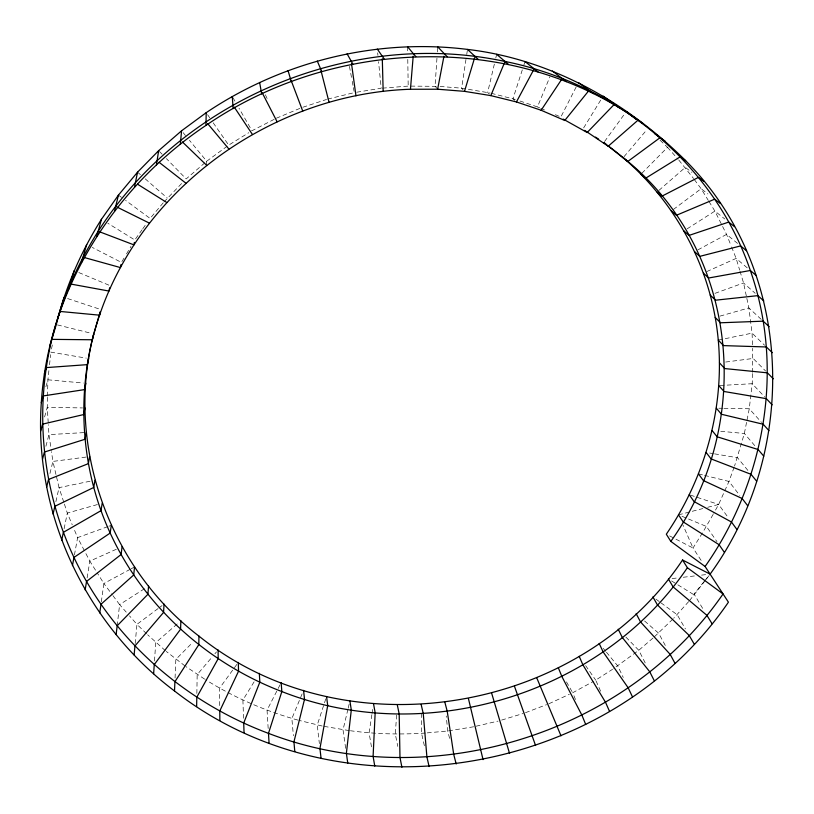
<?xml version="1.0" encoding="UTF-8"?>
<svg xmlns="http://www.w3.org/2000/svg" width="814" height="814" viewBox="0 0 814 814"><rect width="100%" height="100%" fill="white"/><g stroke="black" fill="none" stroke-linecap="round" stroke-linejoin="round"><path stroke-width="0.61" stroke-dasharray="4.07 3.05" d="M206.634 165.283L206.695 161.223L189.438 140.293M196.856 693.436L197.171 674.623L211.671 657.58M47.487 397.324L47.263 407.336L48.26 423.443M47.517 396.072L47.894 379.802L48.982 369.749M752.584 373.606L752.207 383.709L749.256 408.76L746.804 421.123M752.635 372.344L752.716 348.331M175.061 678.011L175.844 659.421L192.725 642.378M154.497 660.958L155.728 642.643L179.019 622.395M436.955 58.242L435.063 86.06L437.637 89.225M437.383 51.923L437.728 46.866M396.611 715.068L395.309 734.045L397.771 746.397M135.175 643.559L136.945 624.348L129.518 615.883M49.532 364.723L50.621 354.68M117.155 625.813L119.617 604.599L112.871 595.553M101.312 601.831L103.877 583.496L97.192 572.853M465.974 59.412L461.619 88.177L463.054 89.764M466.737 54.406L467.49 49.41M371.866 714.682L369.088 732.875L371.835 748.951M372.049 713.471L372.792 708.628M87.118 577.859L89.835 561.131L85.175 552.177M74.42 554.945L77.615 537.616L74.186 529.436M52.289 344.983L50.885 352.167L86.274 358.119M746.56 422.364L744.352 433.486L734.554 466.056M64.103 528.724L67.318 513.074L64.316 503.815M55.891 501.638L59.046 487.627L56.258 475.712M494.342 64.143L487.667 92.399L489.245 94.007M495.787 58.008L496.662 54.324M347.893 709.391L343.02 729.893L345.665 748.432M348.178 708.19L349.613 702.156M49.959 473.463L52.9 461.416L51.465 451.668M45.91 446.235L48.942 434.605L48.331 424.684M44.607 416.931L47.263 407.336L82.519 407.936M45.899 386.711L47.894 379.802L83.293 383.048M522.293 69.923L512.993 98.667L515.567 101.119M523.85 65.14L525.01 61.538M325.773 698.87L317.236 725.111L319.373 743.599M734.126 467.236L728.968 481.45L718.62 504.466L713.756 513.268M519.983 101.017L537.444 106.909L549.928 76.781M302.116 693.894L291.87 718.528L293.386 735.714M576.159 86.996L560.826 117.043L553.032 113.665M280.016 684.849L267.043 710.154L268.172 728.469M713.156 514.367L703.103 531.857M123.993 258.15L121.449 262.423L92.277 247.415M126.536 253.876L130.983 246.388M583.658 127.89L601.2 99.277M254.08 681.867L242.898 700.03L243.539 718.213M702.431 532.936L693.029 548.005L702.421 562.372M142.084 229.721L134.798 239.967L107.896 223.301M142.816 228.693L146.459 223.575M604.558 141.534L624.877 113.502M236.843 664.407L219.566 688.166L219.749 708.455M689.478 600.671L705.616 580.107M706.359 579.11L710.103 574.135M703.978 581.695L694.037 593.986L703.601 609.981M704.741 580.748L709.33 575.071M163.176 202.9L150.102 218.447L125.59 200.386M164.001 201.923L181.878 183.262M624.002 156.695L646.998 129.599M214.896 653.784L216.504 651.892M688.664 601.607L673.666 618.274M641.839 173.311L667.511 147.314L658.557 138.818M672.781 619.149L653.907 637.27M658.923 190.384L685.307 167.399L691.91 172.365M204.833 162.831L186.172 178.917L166.392 158.608M652.96 638.084L638.787 650.284L613.573 668.65M673.361 209.483L701.119 188.716L707.895 193.946M158.028 608.597L136.945 624.348L146.785 633.933M159.035 607.844L162.047 605.596M206.695 161.223L228.683 145.126L248.789 132.713M600.61 691.188L595.716 680.128L612.525 669.322M687.118 228.846L714.885 211.101L724.765 218.956M144.434 588.766L119.617 604.599L126.221 612.118M575.467 699.47L572.71 692.745L593.528 681.328M697.893 249.867L726.566 234.381L737.81 243.62M130.159 569.322L103.877 583.496L112.118 594.546M131.258 568.732L134.544 566.951M274.145 119.363L251.964 130.749L239.041 108.293M548.89 703.764L569.312 694.322M706.756 271.581L736.131 258.394L747.486 268.071M116.31 549.257L89.835 561.131L96.52 571.784M276.363 118.223L301.689 107.631M525.518 712.688L546.55 704.659M714.997 293.355L743.558 282.957L755.178 293.264M107.774 526.648L77.615 537.616L84.595 551.058M108.934 526.22L111.264 525.376M302.869 107.245L326.556 99.461M501.628 720.085L523.158 713.502M97.385 504.558L67.318 513.074L72.222 524.765M720.014 316.107L748.86 307.936L761.405 319.526M678.5 514.855L702.818 508.557M707.681 507.295L718.62 504.466L728.601 518.111M327.737 99.074L354.314 92.603M476.078 726.21L498.015 721.102M718.274 340.099L752.055 333.15L764.58 345.238M90.018 481.247L59.046 487.627L63.94 502.665M356.766 92.206L381.206 88.258L378.561 61.722M473.646 726.78L447.71 730.982L426.536 732.946M725.701 362.037L753.154 358.455L765.618 371.042M85.989 457.081L52.9 461.416L55.973 474.521M683.282 577.258L695.492 575.834M701.576 575.122L707.661 574.409M672.14 578.561L677.106 577.981M425.295 733.058C400.366 734.727 375.244 734.106 350.468 730.748M382.427 88.166L408.19 86.081L438.858 86.355M83.842 432.621L48.942 434.605L51.282 450.447M720.034 385.51L752.207 383.709L764.661 396.886M718.843 408.211L722.649 408.282M723.911 408.302L749.256 408.76L761.558 422.425M440.12 86.457L461.619 88.177L490.079 93M720.756 431.288L744.352 433.486L755.657 446.683M349.226 730.606L323.372 726.251M709.716 453.032L713.349 453.652M714.56 453.856L737.565 457.753L749.45 472.364M322.151 726.017L299.114 720.41M491.28 93.295L515.323 99.45M698.453 473.86L703.337 475.081M704.558 475.386L728.968 481.45L739.814 495.502M57.479 324.928L91.321 333.302M297.914 720.095C265.496 711.11 234.228 697.639 205.698 679.782M67.603 298.555L99.695 309.157M690.414 495.095L718.62 504.466M681.99 516.3L706.471 526.475L716.981 541.666M78.816 272.558L110.134 285.673M537.444 106.909L539.672 107.875M540.781 108.354L546.357 110.765M669.647 535.927L693.029 548.005L683.007 525.142M204.64 679.13L185.999 666.656M671.57 580.942L676.841 584.198M677.889 584.849L694.393 595.034M184.992 665.933L166.27 651.434M655.952 599.145L660.001 602.116M661.009 602.859L677.207 614.753L685.419 628.927M118.437 195.116L121.5 197.375M165.313 650.63L147.68 634.798M644.586 621.001L658.638 633.2L666.493 647.639M137.556 172.171L140.425 174.674M145.218 178.846L167.267 198.036M625.925 637.118L638.787 650.284L645.695 663.858M159.513 151.546L162.088 154.192M667.511 147.314L678.021 159.188M678.835 160.093L693.589 178.561M603.235 648.351L605.657 651.281M606.461 652.258L617.775 665.954L623.239 677.431M183.16 132.682L185.511 135.531M694.342 179.579L701.119 188.716L708.322 200.437M585.663 665.649L595.716 680.128M207.601 114.713L209.707 117.745M213.217 122.822L228.683 145.126M708.984 201.506L714.885 211.101L726.566 234.381L731.114 245.818M232.896 97.599L235.348 101.882M566.463 681.898L572.71 692.745M265.384 94.76L267.999 100.346M731.572 246.957L736.131 258.394L739.672 270.085M740.018 271.255L743.558 282.957L746.591 297.232M449.603 738.349L447.71 730.982L446.235 716.035M424.369 745.736L421.56 733.404L421.265 713.268M746.845 298.423L748.86 307.936L752.055 333.15L752.665 347.069M349.44 66.351L351.994 80.098M352.228 81.349L353.154 86.345M353.388 87.597L354.09 91.351M377.676 52.869L377.93 55.393M407.58 46.754L407.682 53.093M407.773 59.432L408.19 86.081"/><path stroke-width="1.22" d="M198.942 636.1C344.444 753.296 579.314 714.794 682.539 560.001L687.382 567.714C601.129 695.024 424.481 747.883 281.848 691.554C207.244 663.084 143.529 605.942 110.185 533.048C81.665 471.143 76.465 399.664 93.732 333.903C64.876 444.027 108.659 567.256 198.942 636.1L198.809 644.678L174.908 681.725L174.511 690.974C342.48 822.15 608.791 777.146 728.428 602.177L705.097 566.483L670.828 541.391L666.31 534.208C709.147 471.581 728.652 392.552 715.211 317.46C703.093 249.165 663.715 186.426 607.702 145.564M196.632 706.572L196.795 697.201L218.183 658.679L218.111 649.999M174.511 690.974C86.03 624.613 33.374 513.308 41.321 402.625C48.219 290.74 113.604 187.21 205.962 125.407L206.196 112.678C282.163 61.498 376.465 38.044 467.49 49.41C550.722 59.066 626.861 102.198 685.663 160.684C794.871 270.055 799.297 451.394 710.103 574.135L682.539 560.001M180.881 620.777L180.566 629.232L154.253 664.621L153.632 673.748M164.052 604.09L163.553 612.423L134.951 645.96L134.127 654.934M148.575 586.131L147.904 594.301L117.155 625.813L116.127 634.625M687.382 567.714L723.056 593.955C625.437 735.561 428.663 794.871 268.478 733.353C192.989 705.168 126.943 651.424 86.538 581.44C44.577 509.015 32.194 420.665 51.811 339.367L92.409 339.764C127.137 197.415 265.842 93.986 410.459 89.255L413.197 56.186M180.321 144.241L181.583 130.779L206.196 112.678M134.544 566.951L133.72 574.969L100.977 604.283L99.766 612.911M122.069 546.672L121.113 554.517L86.538 581.44L85.165 589.875M111.264 525.376L110.185 533.048L73.962 557.417L72.436 565.649M156.42 164.927L158.649 150.661L181.583 130.779M102.198 503.194L101.017 510.653L63.36 532.325L61.711 540.333M94.973 480.219L93.702 487.484L54.833 506.308L53.083 514.072M134.361 242.419L133.923 244.872L98.209 231.268C77.086 264.55 61.243 301.078 51.811 339.367M89.662 456.603L88.329 463.654L48.484 479.497L46.652 487.006M410.459 89.255L437.637 89.225L443.945 56.268M121.042 264.489L120.421 267.572L84.218 257.509M86.335 432.478L84.951 439.295L44.394 452.045L42.501 459.3M134.442 187.291L137.556 172.171L158.649 150.661M85.032 407.987L83.639 414.57L42.623 424.125L40.7 431.115M109.666 287.82L108.974 291.056L70.187 283.944M85.826 383.282L84.422 389.631L43.254 395.919L41.321 402.625M100.376 311.803L99.634 315.181L59.778 311.416M88.716 358.536L87.342 364.641L46.296 367.602L44.394 374.023M114.55 211.131L118.437 195.116L137.556 172.171M96.866 236.253L101.445 219.302L118.437 195.116M56.268 324.633C65.466 287.332 80.881 251.74 101.445 219.302M81.492 262.444L86.66 244.526M94.098 332.682L100.163 311.986M68.529 289.499L74.176 270.614M437.637 89.225L464.499 91.351L474.674 57.621M49.949 345.502L55.922 325.763M57.998 317.257L64.041 297.375M464.499 91.351L490.822 95.614L505.026 61.447C615.17 83.537 713.919 162.993 750.335 270.492C784.94 368.996 764.631 481.817 705.097 566.483M490.822 95.614L516.432 101.943L534.157 68.844M670.828 541.391C755.382 423.331 739.377 249.226 623.188 157.662M516.432 101.943L541.137 110.256L561.518 79.579M98.209 231.268C182.692 99.013 351.597 28.602 505.026 61.447M589.031 90.374L564.763 120.482L541.137 110.256M614.387 104.263L587.169 132.519L563.196 119.109M638.145 120.065L608.211 146.225L584.676 130.382M660.174 137.617L627.747 161.508L603.835 142.542L605.769 144.047M205.962 125.407C333.577 37.709 516.239 30.708 643.07 123.616M116.819 206.98L149.4 223.128M137.454 184.157L166.758 202.493M595.502 137.108L598.626 139.143M603.154 96.093L619.067 107.662M654.466 133.465L665.313 141.351M685.663 160.684L680.331 156.756L645.675 178.205L640.954 174.206M578.439 82.54L593.437 93.63M704.018 181.471L698.524 177.34L661.914 196.184L657.04 192.023M552.33 70.981L566.341 81.665M720.319 203.52L714.682 199.176L676.383 215.303L671.387 210.968M159.066 162.281L185.877 183.16M734.472 226.658L728.723 222.09L689.01 235.419L683.913 230.891M626.332 111.508L636.1 119.292M525.01 61.538L537.973 71.886M746.458 250.722L740.618 245.92L699.765 256.369L694.586 251.648M496.662 54.324L508.506 64.418M756.226 275.519L750.335 270.492L708.597 278.012L703.367 273.097M763.797 300.895L757.854 295.635L715.516 300.203L710.246 295.085M769.149 326.679L763.196 321.174L720.502 322.782L715.211 317.46M467.49 49.41L478.174 59.341M182.478 142.002L206.634 165.283M772.303 352.696L766.361 346.968L723.565 345.614L718.274 340.099M773.3 378.805L767.399 372.832L724.725 368.569L719.464 362.851M437.728 46.866L447.201 56.736M772.171 404.843L766.32 398.646L724.022 391.493L718.793 385.582M768.976 430.677L763.196 424.247L721.479 414.275L716.31 408.16M763.766 456.155L758.078 449.511L717.154 436.792L712.057 430.484M207.601 123.545L228.876 149.003M407.58 46.754L415.822 56.644M756.613 481.166L751.037 474.308L711.09 458.913L706.084 452.421M747.588 505.586L742.134 498.514L703.367 480.535L698.453 473.86M736.772 529.283L731.46 522.008L694.027 501.556L689.234 494.709M377.299 49.074L384.279 59.096M724.246 552.167L719.077 544.698L683.16 521.876L678.5 514.855M234.29 107.143L252.432 134.463M712.067 623.728L706.888 615.313L673.097 586.874L668.406 578.998M694.179 644.047L689.204 635.459L657.427 604.944L652.92 596.916M347.12 53.846L352.838 64.092M674.877 663.054L670.115 654.303L640.476 621.865L636.151 613.685M262.21 92.796L277.116 121.785M654.253 680.667L649.725 671.764L622.344 637.535L618.213 629.222M632.447 696.815L628.143 687.769L603.123 651.892L599.185 643.457M609.554 711.426L605.504 702.258L582.916 664.885L579.202 656.338M317.287 61.04L321.764 71.601M585.704 724.45L581.898 715.16L561.843 676.454L558.343 667.795M291.219 80.688L302.737 111.07M560.999 735.815L536.731 677.797M535.571 745.502L514.458 686.283M491.656 693.223L509.554 753.438M288.054 70.604L291.28 81.573M468.426 698.585L483.048 759.615M444.882 702.329L447.232 711.314L453.703 754.324L456.186 763.99M321.062 70.91L329.09 102.411M421.133 704.456L423.249 713.471L426.892 756.837L429.1 766.544M397.313 704.944L399.186 713.97L399.979 757.519L401.913 767.246M373.524 703.774L375.162 712.81L373.097 756.369L374.766 766.106M259.635 82.468L261.67 93.936M349.898 700.956L351.302 709.971L346.377 753.367L347.771 763.105M351.506 63.563L355.972 95.859M326.546 696.479L327.716 705.484L319.943 748.534L321.062 758.241M303.581 690.374L304.517 699.338L293.935 741.849L294.79 751.526M281.145 682.641L281.848 691.554L268.478 733.353L269.068 742.979M232.275 96.53L233.15 108.588M259.33 673.32L259.829 682.163L243.712 723.056L244.047 732.61M238.288 662.423L238.563 671.194L219.77 710.998L219.861 720.461M382.295 58.669L383.17 91.463"/></g></svg>
